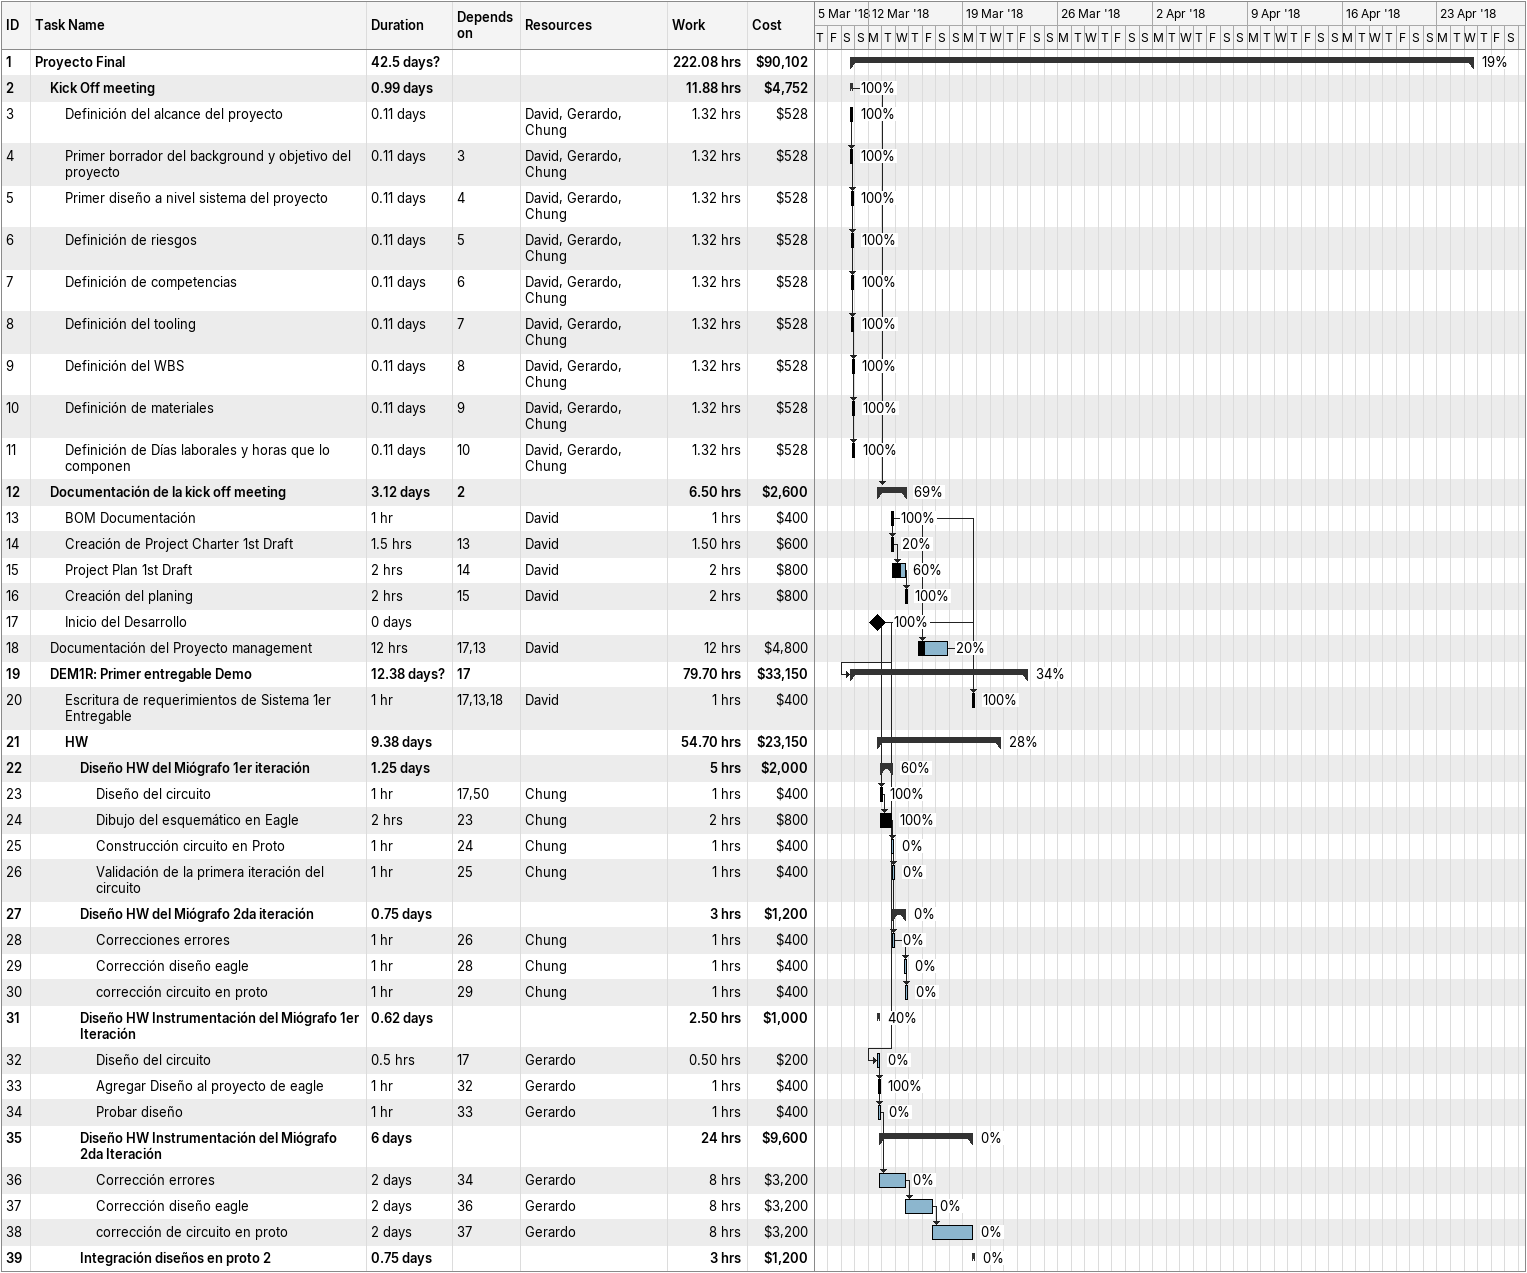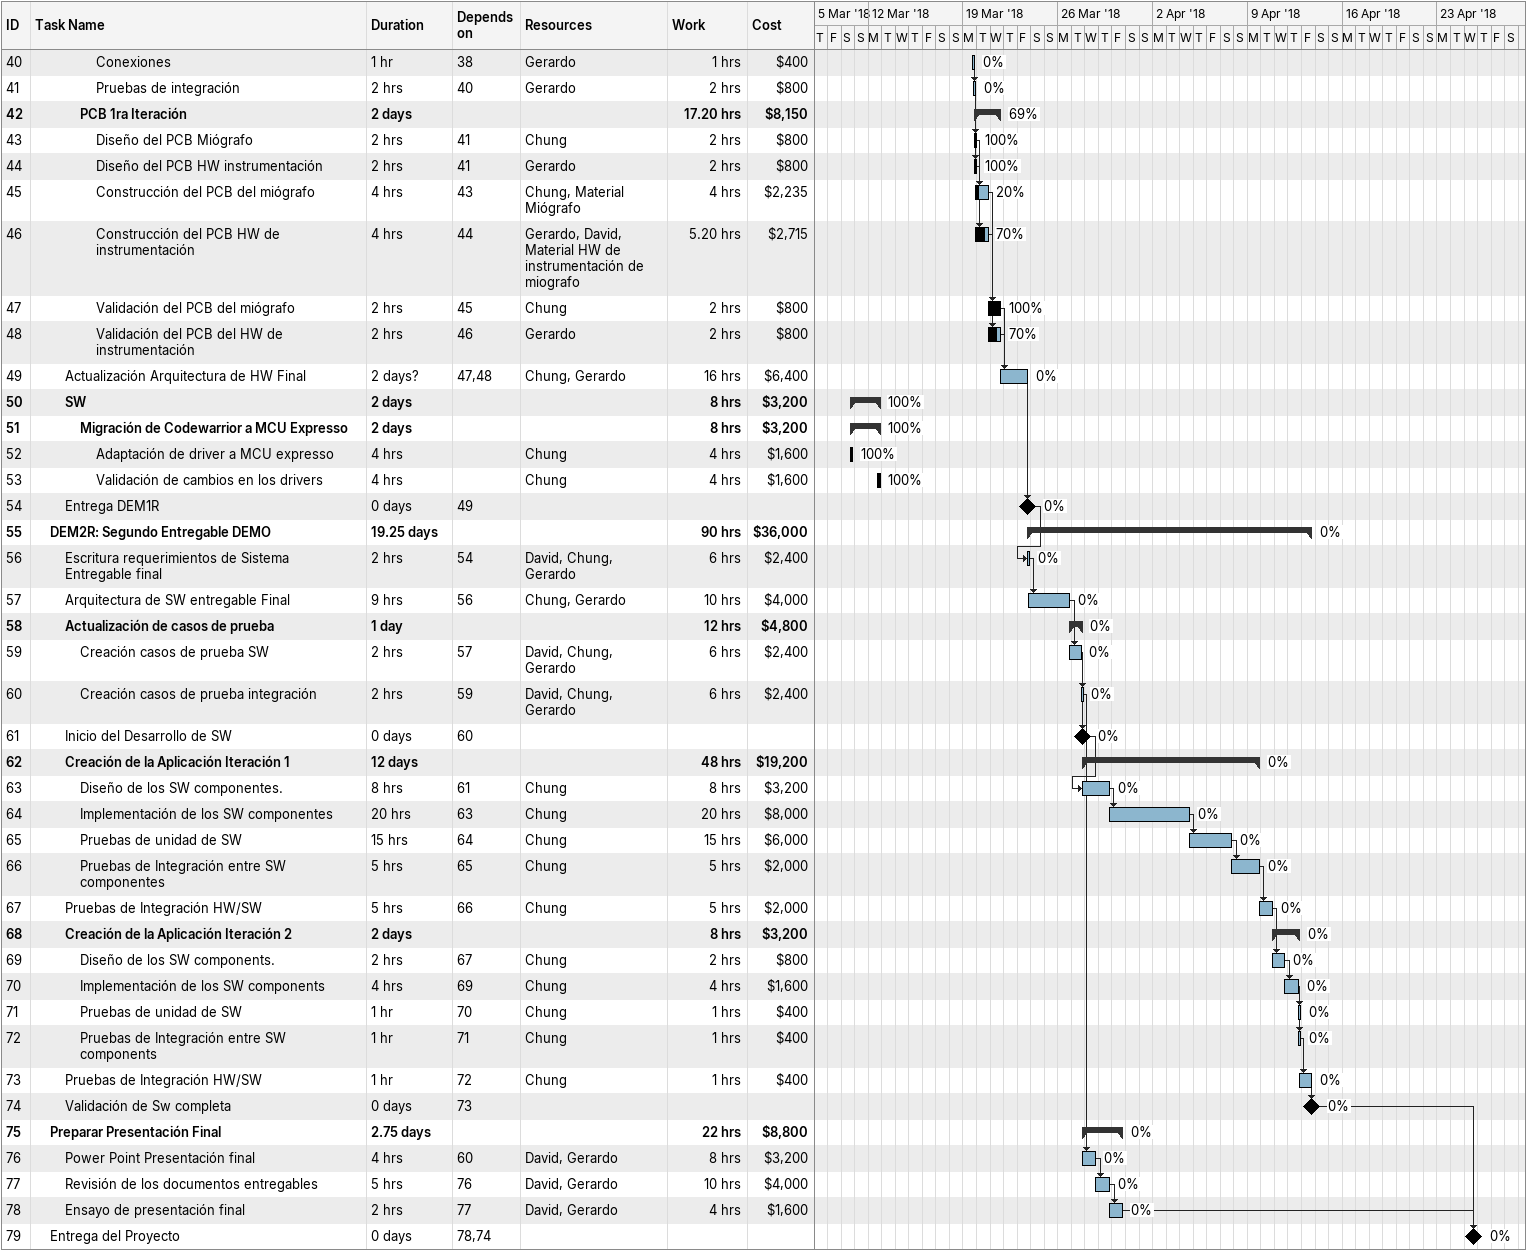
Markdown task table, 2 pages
| ID | Level | Task | Duration | Start | Finish | Predecessors | Resources | % complete | Work (h) | Cost ($) |
|---|---|---|---|---|---|---|---|---|---|---|
| 1 | 1 | **Proyecto Final** | 42.5d? | 2018-03-10 | 2018-04-25 |  |  | 19 | 222.08 | 90102 |
| 2 | 2 | **Kick Off meeting** | 0.99d | 2018-03-10 | 2018-03-10 |  |  | 100 | 11.88 | 4752 |
| 3 | 3 | Definición del alcance del proyecto | 0.11d | 2018-03-10 | 2018-03-10 |  | David, Gerardo, Chung | 100 | 1.32 | 528 |
| 4 | 3 | Primer borrador del background y objetivo del proyecto | 0.11d | 2018-03-10 | 2018-03-10 | 3 | David, Gerardo, Chung | 100 | 1.32 | 528 |
| 5 | 3 | Primer diseño a nivel sistema del proyecto | 0.11d | 2018-03-10 | 2018-03-10 | 4 | David, Gerardo, Chung | 100 | 1.32 | 528 |
| 6 | 3 | Definición de riesgos | 0.11d | 2018-03-10 | 2018-03-10 | 5 | David, Gerardo, Chung | 100 | 1.32 | 528 |
| 7 | 3 | Definición de competencias | 0.11d | 2018-03-10 | 2018-03-10 | 6 | David, Gerardo, Chung | 100 | 1.32 | 528 |
| 8 | 3 | Definición del tooling | 0.11d | 2018-03-10 | 2018-03-10 | 7 | David, Gerardo, Chung | 100 | 1.32 | 528 |
| 9 | 3 | Definición del WBS | 0.11d | 2018-03-10 | 2018-03-10 | 8 | David, Gerardo, Chung | 100 | 1.32 | 528 |
| 10 | 3 | Definición de materiales | 0.11d | 2018-03-10 | 2018-03-10 | 9 | David, Gerardo, Chung | 100 | 1.32 | 528 |
| 11 | 3 | Definición de Días laborales y horas que lo componen | 0.11d | 2018-03-10 | 2018-03-10 | 10 | David, Gerardo, Chung | 100 | 1.32 | 528 |
| 12 | 2 | **Documentación de la kick off meeting** | 3.12d | 2018-03-12 | 2018-03-14 | 2 |  | 69 | 6.50 | 2600 |
| 13 | 3 | BOM Documentación | 1h | 2018-03-13 | 2018-03-13 |  | David | 100 | 1 | 400 |
| 14 | 3 | Creación de Project Charter 1st Draft | 1.5h | 2018-03-13 | 2018-03-13 | 13 | David | 20 | 1.50 | 600 |
| 15 | 3 | Project Plan 1st Draft | 2h | 2018-03-13 | 2018-03-14 | 14 | David | 60 | 2 | 800 |
| 16 | 3 | Creación del planing | 2h | 2018-03-14 | 2018-03-14 | 15 | David | 100 | 2 | 800 |
| 17 | 3 | Inicio del Desarrollo | 0d | 2018-03-12 | 2018-03-12 |  |  | 100 |  |  |
| 18 | 2 | Documentación del Proyecto management | 12h | 2018-03-15 | 2018-03-17 | 17, 13 | David | 20 | 12 | 4800 |
| 19 | 2 | **DEM1R: Primer entregable Demo** | 12.38d? | 2018-03-10 | 2018-03-23 | 17 |  | 34 | 79.70 | 33150 |
| 20 | 3 | Escritura de requerimientos de Sistema 1er Entregable | 1h | 2018-03-19 | 2018-03-19 | 17, 13, 18 | David | 100 | 1 | 400 |
| 21 | 3 | **HW** | 9.38d | 2018-03-12 | 2018-03-21 |  |  | 28 | 54.70 | 23150 |
| 22 | 4 | **Diseño HW del Miógrafo 1er iteración** | 1.25d | 2018-03-12 | 2018-03-13 |  |  | 60 | 5 | 2000 |
| 23 | 5 | Diseño del circuito | 1h | 2018-03-12 | 2018-03-12 | 17, 50 | Chung | 100 | 1 | 400 |
| 24 | 5 | Dibujo del esquemático en Eagle | 2h | 2018-03-12 | 2018-03-13 | 23 | Chung | 100 | 2 | 800 |
| 25 | 5 | Construcción circuito en Proto | 1h | 2018-03-13 | 2018-03-13 | 24 | Chung | 0 | 1 | 400 |
| 26 | 5 | Validación de la primera iteración del circuito | 1h | 2018-03-13 | 2018-03-13 | 25 | Chung | 0 | 1 | 400 |
| 27 | 4 | **Diseño HW del Miógrafo 2da iteración** | 0.75d | 2018-03-13 | 2018-03-14 |  |  | 0 | 3 | 1200 |
| 28 | 5 | Correcciones errores | 1h | 2018-03-13 | 2018-03-13 | 26 | Chung | 0 | 1 | 400 |
| 29 | 5 | Corrección diseño eagle | 1h | 2018-03-14 | 2018-03-14 | 28 | Chung | 0 | 1 | 400 |
| 30 | 5 | corrección circuito en proto | 1h | 2018-03-14 | 2018-03-14 | 29 | Chung | 0 | 1 | 400 |
| 31 | 4 | **Diseño HW Instrumentación del Miógrafo 1er Iteración** | 0.62d | 2018-03-12 | 2018-03-12 |  |  | 40 | 2.50 | 1000 |
| 32 | 5 | Diseño del circuito | 0.5h | 2018-03-12 | 2018-03-12 | 17 | Gerardo | 0 | 0.50 | 200 |
| 33 | 5 | Agregar Diseño al proyecto de eagle | 1h | 2018-03-12 | 2018-03-12 | 32 | Gerardo | 100 | 1 | 400 |
| 34 | 5 | Probar diseño | 1h | 2018-03-12 | 2018-03-12 | 33 | Gerardo | 0 | 1 | 400 |
| 35 | 4 | **Diseño HW Instrumentación del Miógrafo 2da Iteración** | 6d | 2018-03-12 | 2018-03-19 |  |  | 0 | 24 | 9600 |
| 36 | 5 | Corrección errores | 2d | 2018-03-12 | 2018-03-14 | 34 | Gerardo | 0 | 8 | 3200 |
| 37 | 5 | Corrección diseño eagle | 2d | 2018-03-14 | 2018-03-16 | 36 | Gerardo | 0 | 8 | 3200 |
| 38 | 5 | corrección de circuito en proto | 2d | 2018-03-16 | 2018-03-19 | 37 | Gerardo | 0 | 8 | 3200 |
| 39 | 4 | **Integración diseños en proto 2** | 0.75d | 2018-03-19 | 2018-03-19 |  |  | 0 | 3 | 1200 |
| 40 | 5 | Conexiones | 1h | 2018-03-19 | 2018-03-19 | 38 | Gerardo | 0 | 1 | 400 |
| 41 | 5 | Pruebas de integración | 2h | 2018-03-19 | 2018-03-19 | 40 | Gerardo | 0 | 2 | 800 |
| 42 | 4 | **PCB 1ra Iteración** | 2d | 2018-03-19 | 2018-03-21 |  |  | 69 | 17.20 | 8150 |
| 43 | 5 | Diseño del PCB Miógrafo | 2h | 2018-03-19 | 2018-03-19 | 41 | Chung | 100 | 2 | 800 |
| 44 | 5 | Diseño del PCB HW instrumentación | 2h | 2018-03-19 | 2018-03-19 | 41 | Gerardo | 100 | 2 | 800 |
| 45 | 5 | Construcción del PCB del miógrafo | 4h | 2018-03-19 | 2018-03-20 | 43 | Chung, Material Miógrafo | 20 | 4 | 2235 |
| 46 | 5 | Construcción del PCB HW de instrumentación | 4h | 2018-03-19 | 2018-03-20 | 44 | Gerardo, David, Material HW de instrumentación de miografo | 70 | 5.20 | 2715 |
| 47 | 5 | Validación del PCB del miógrafo | 2h | 2018-03-20 | 2018-03-21 | 45 | Chung | 100 | 2 | 800 |
| 48 | 5 | Validación del PCB del HW de instrumentación | 2h | 2018-03-20 | 2018-03-21 | 46 | Gerardo | 70 | 2 | 800 |
| 49 | 3 | Actualización Arquitectura de HW Final | 2d? | 2018-03-21 | 2018-03-23 | 47, 48 | Chung, Gerardo | 0 | 16 | 6400 |
| 50 | 3 | **SW** | 2d | 2018-03-10 | 2018-03-12 |  |  | 100 | 8 | 3200 |
| 51 | 4 | **Migración de Codewarrior a MCU Expresso** | 2d | 2018-03-10 | 2018-03-12 |  |  | 100 | 8 | 3200 |
| 52 | 5 | Adaptación de driver a MCU expresso | 4h | 2018-03-10 | 2018-03-10 |  | Chung | 100 | 4 | 1600 |
| 53 | 5 | Validación de cambios en los drivers | 4h | 2018-03-12 | 2018-03-12 |  | Chung | 100 | 4 | 1600 |
| 54 | 3 | Entrega DEM1R | 0d | 2018-03-23 | 2018-03-23 | 49 |  | 0 |  |  |
| 55 | 2 | **DEM2R: Segundo Entregable DEMO** | 19.25d | 2018-03-23 | 2018-04-13 |  |  | 0 | 90 | 36000 |
| 56 | 3 | Escritura requerimientos de Sistema Entregable final | 2h | 2018-03-23 | 2018-03-23 | 54 | David, Chung, Gerardo | 0 | 6 | 2400 |
| 57 | 3 | Arquitectura de SW entregable Final | 9h | 2018-03-23 | 2018-03-26 | 56 | Chung, Gerardo | 0 | 10 | 4000 |
| 58 | 3 | **Actualización de casos de prueba** | 1d | 2018-03-26 | 2018-03-27 |  |  | 0 | 12 | 4800 |
| 59 | 4 | Creación casos de prueba SW | 2h | 2018-03-26 | 2018-03-27 | 57 | David, Chung, Gerardo | 0 | 6 | 2400 |
| 60 | 4 | Creación casos de prueba integración | 2h | 2018-03-27 | 2018-03-27 | 59 | David, Chung, Gerardo | 0 | 6 | 2400 |
| 61 | 3 | Inicio del Desarrollo de SW | 0d | 2018-03-27 | 2018-03-27 | 60 |  | 0 |  |  |
| 62 | 3 | **Creación de la Aplicación Iteración 1** | 12d | 2018-03-27 | 2018-04-09 |  |  | 0 | 48 | 19200 |
| 63 | 4 | Diseño de los SW componentes. | 8h | 2018-03-27 | 2018-03-29 | 61 | Chung | 0 | 8 | 3200 |
| 64 | 4 | Implementación de los SW componentes | 20h | 2018-03-29 | 2018-04-04 | 63 | Chung | 0 | 20 | 8000 |
| 65 | 4 | Pruebas de unidad de SW | 15h | 2018-04-04 | 2018-04-07 | 64 | Chung | 0 | 15 | 6000 |
| 66 | 4 | Pruebas de Integración entre SW componentes | 5h | 2018-04-07 | 2018-04-09 | 65 | Chung | 0 | 5 | 2000 |
| 67 | 3 | Pruebas de Integración HW/SW | 5h | 2018-04-09 | 2018-04-10 | 66 | Chung | 0 | 5 | 2000 |
| 68 | 3 | **Creación de la Aplicación Iteración 2** | 2d | 2018-04-10 | 2018-04-12 |  |  | 0 | 8 | 3200 |
| 69 | 4 | Diseño de los SW components. | 2h | 2018-04-10 | 2018-04-11 | 67 | Chung | 0 | 2 | 800 |
| 70 | 4 | Implementación de los SW components | 4h | 2018-04-11 | 2018-04-12 | 69 | Chung | 0 | 4 | 1600 |
| 71 | 4 | Pruebas de unidad de SW | 1h | 2018-04-12 | 2018-04-12 | 70 | Chung | 0 | 1 | 400 |
| 72 | 4 | Pruebas de Integración entre SW components | 1h | 2018-04-12 | 2018-04-12 | 71 | Chung | 0 | 1 | 400 |
| 73 | 3 | Pruebas de Integración HW/SW | 1h | 2018-04-12 | 2018-04-13 | 72 | Chung | 0 | 1 | 400 |
| 74 | 3 | Validación de Sw completa | 0d | 2018-04-13 | 2018-04-13 | 73 |  | 0 |  |  |
| 75 | 2 | **Preparar Presentación Final** | 2.75d | 2018-03-27 | 2018-03-30 |  |  | 0 | 22 | 8800 |
| 76 | 3 | Power Point Presentación final | 4h | 2018-03-27 | 2018-03-28 | 60 | David, Gerardo | 0 | 8 | 3200 |
| 77 | 3 | Revisión de los documentos entregables | 5h | 2018-03-28 | 2018-03-29 | 76 | David, Gerardo | 0 | 10 | 4000 |
| 78 | 3 | Ensayo de presentación final | 2h | 2018-03-29 | 2018-03-30 | 77 | David, Gerardo | 0 | 4 | 1600 |
| 79 | 2 | Entrega del Proyecto | 0d | 2018-04-25 | 2018-04-25 | 78, 74 |  | 0 |  |  |
